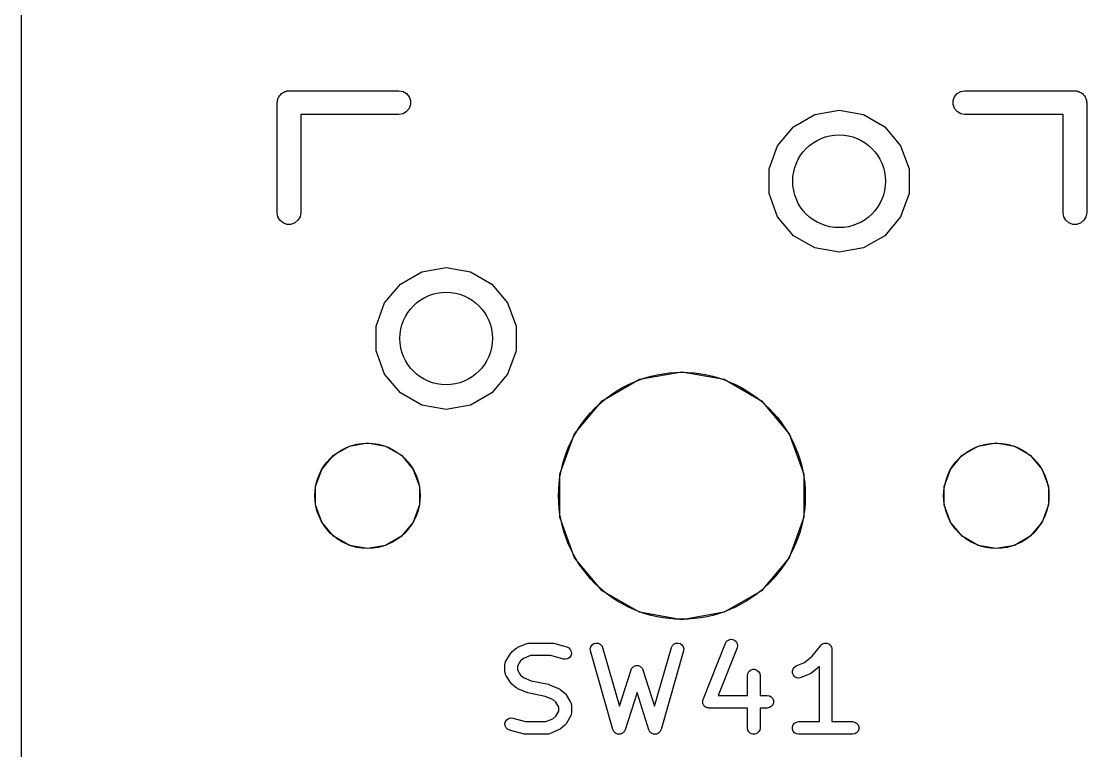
# Model space of a CAD drawing. Header units: millimetres. Extents: x 99 to 267, y 100 to 221.
# Drawn here: x 98.88 to 116.09, y 124.91 to 136.69 of the extents above; entities that cross this region are included whole.
import ezdxf

# ---------------------------------------------------------------- set-up
doc = ezdxf.new("R2010")
doc.units = ezdxf.units.MM
doc.layers.add('BLACK', color=7, linetype='Continuous')
doc.layers.add('PCB', color=4, linetype='Continuous')
doc.layers.get('0').off()

# ---------------------------------------------------------------- blocks, each defined once
blk = doc.blocks.new('PCB外形')
at = {"layer": 'BLACK'}
blk.add_line((35.075, -28.075), (35.075, -145.925), dxfattribs=at)
blk = doc.blocks.new('PCB詳細')
at = {"layer": 'BLACK'}
for p, q in [((39.2541, -110.528), (39.2668, -110.517)), ((39.2668, -110.517), (39.2775, -110.504)), ((39.2775, -110.504), (39.292, -110.496)), ((39.292, -110.496), (39.3047, -110.485)), ((39.3047, -110.485), (39.3204, -110.479)), ((39.3204, -110.479), (39.3348, -110.471)), ((39.3348, -110.471), (39.3513, -110.468)), ((39.3513, -110.468), (39.3669, -110.462)), ((39.3669, -110.462), (39.3836, -110.462)), ((39.3836, -110.462), (39.4, -110.459)), ((39.4, -110.459), (41.178, -110.459)), ((41.178, -110.459), (41.2432, -110.471)), ((41.2432, -110.471), (41.3005, -110.504)), ((41.3005, -110.504), (41.343, -110.555)), ((50.157, -110.555), (50.1995, -110.504)), ((50.1995, -110.504), (50.2568, -110.471)), ((50.2568, -110.471), (50.322, -110.459)), ((50.322, -110.459), (52.1, -110.459)), ((52.1, -110.459), (52.1164, -110.462)), ((52.1164, -110.462), (52.1331, -110.462)), ((52.1331, -110.462), (52.1487, -110.468)), ((52.1487, -110.468), (52.1652, -110.471)), ((52.1652, -110.471), (52.1796, -110.479)), ((52.1796, -110.479), (52.1952, -110.485)), ((52.1952, -110.485), (52.208, -110.496)), ((52.208, -110.496), (52.2225, -110.504)), ((52.2225, -110.504), (52.2332, -110.517)), ((52.2332, -110.517), (52.2459, -110.528)), ((39.2095, -110.65), (39.2124, -110.634)), ((39.2095, -112.428), (39.2095, -110.65)), ((39.2124, -110.617), (39.2181, -110.601)), ((39.2124, -110.634), (39.2124, -110.617)), ((39.2181, -110.601), (39.221, -110.585)), ((39.221, -110.585), (39.2293, -110.57)), ((39.2293, -110.57), (39.235, -110.555)), ((39.235, -110.555), (39.2457, -110.542)), ((39.2457, -110.542), (39.2541, -110.528)), ((41.343, -110.555), (41.3656, -110.617)), ((41.3656, -110.683), (41.343, -110.745)), ((41.3656, -110.617), (41.3656, -110.683)), ((50.1344, -110.617), (50.157, -110.555)), ((50.1344, -110.683), (50.1344, -110.617)), ((50.157, -110.745), (50.1344, -110.683)), ((52.2459, -110.528), (52.2543, -110.542)), ((52.2543, -110.542), (52.265, -110.555)), ((52.265, -110.555), (52.2707, -110.57)), ((52.2707, -110.57), (52.279, -110.585)), ((52.279, -110.585), (52.2819, -110.601)), ((52.2819, -110.601), (52.2876, -110.617)), ((52.2876, -110.617), (52.2876, -110.634)), ((52.2876, -110.634), (52.2905, -110.65)), ((52.2905, -110.65), (52.2905, -112.428)), ((41.178, -110.84), (39.5905, -110.84)), ((39.5905, -110.84), (39.5905, -112.428)), ((41.2432, -110.829), (41.178, -110.84)), ((41.3005, -110.796), (41.2432, -110.829)), ((41.343, -110.745), (41.3005, -110.796)), ((47.5525, -111.041), (47.8976, -110.842)), ((47.8976, -110.842), (48.29, -110.773)), ((48.29, -110.773), (48.6824, -110.842)), ((48.6824, -110.842), (49.0275, -111.041)), ((50.1995, -110.796), (50.157, -110.745)), ((50.2568, -110.829), (50.1995, -110.796)), ((50.322, -110.84), (50.2568, -110.829)), ((51.9095, -110.84), (50.322, -110.84)), ((51.9095, -112.428), (51.9095, -110.84)), ((47.2964, -111.346), (47.5525, -111.041)), ((49.0275, -111.041), (49.2836, -111.346)), ((47.1601, -111.721), (47.2964, -111.346)), ((49.2836, -111.346), (49.4199, -111.721)), ((47.1601, -112.119), (47.1601, -111.721)), ((49.4199, -111.721), (49.4199, -112.119)), ((47.2964, -112.494), (47.1601, -112.119)), ((49.4199, -112.119), (49.2836, -112.494)), ((39.221, -112.493), (39.2095, -112.428)), ((39.2541, -112.55), (39.221, -112.493)), ((39.3047, -112.593), (39.2541, -112.55)), ((39.5459, -112.55), (39.4952, -112.593)), ((39.579, -112.493), (39.5459, -112.55)), ((39.5905, -112.428), (39.579, -112.493)), ((47.5525, -112.799), (47.2964, -112.494)), ((49.2836, -112.494), (49.0275, -112.799)), ((51.921, -112.493), (51.9095, -112.428)), ((51.9541, -112.55), (51.921, -112.493)), ((52.0047, -112.593), (51.9541, -112.55)), ((52.2459, -112.55), (52.1952, -112.593)), ((52.279, -112.493), (52.2459, -112.55)), ((52.2905, -112.428), (52.279, -112.493)), ((39.3669, -112.616), (39.3047, -112.593)), ((39.4331, -112.616), (39.3669, -112.616)), ((39.4952, -112.593), (39.4331, -112.616)), ((52.0669, -112.616), (52.0047, -112.593)), ((52.1331, -112.616), (52.0669, -112.616)), ((52.1952, -112.593), (52.1331, -112.616)), ((47.8976, -112.998), (47.5525, -112.799)), ((49.0275, -112.799), (48.6824, -112.998)), ((48.29, -113.067), (47.8976, -112.998)), ((48.6824, -112.998), (48.29, -113.067)), ((41.2025, -113.581), (41.5476, -113.382)), ((41.5476, -113.382), (41.94, -113.313)), ((41.94, -113.313), (42.3324, -113.382)), ((42.3324, -113.382), (42.6775, -113.581)), ((40.9464, -113.886), (41.2025, -113.581)), ((42.6775, -113.581), (42.9336, -113.886)), ((40.8101, -114.261), (40.9464, -113.886)), ((42.9336, -113.886), (43.0699, -114.261)), ((40.8101, -114.659), (40.8101, -114.261)), ((43.0699, -114.261), (43.0699, -114.659)), ((40.9464, -115.034), (40.8101, -114.659)), ((43.0699, -114.659), (42.9336, -115.034)), ((45.0654, -115.119), (45.75, -114.998)), ((45.75, -114.998), (46.4346, -115.119)), ((41.2025, -115.339), (40.9464, -115.034)), ((42.9336, -115.034), (42.6775, -115.339)), ((44.4634, -115.467), (45.0654, -115.119)), ((46.4346, -115.119), (47.0365, -115.467)), ((41.5476, -115.538), (41.2025, -115.339)), ((42.6775, -115.339), (42.3324, -115.538)), ((44.0166, -115.999), (44.4634, -115.467)), ((47.0365, -115.467), (47.4834, -115.999)), ((41.94, -115.607), (41.5476, -115.538)), ((42.3324, -115.538), (41.94, -115.607)), ((43.7789, -116.652), (44.0166, -115.999)), ((47.4834, -115.999), (47.7211, -116.652)), ((40.121, -116.346), (40.3779, -116.197)), ((40.3779, -116.197), (40.67, -116.146)), ((40.67, -116.146), (40.9621, -116.197)), ((40.9621, -116.197), (41.219, -116.346)), ((50.281, -116.346), (50.5379, -116.197)), ((50.5379, -116.197), (50.83, -116.146)), ((50.83, -116.146), (51.1221, -116.197)), ((51.1221, -116.197), (51.379, -116.346)), ((39.9303, -116.573), (40.121, -116.346)), ((41.219, -116.346), (41.4097, -116.573)), ((50.0903, -116.573), (50.281, -116.346)), ((51.379, -116.346), (51.5697, -116.573)), ((39.8288, -116.852), (39.9303, -116.573)), ((41.4097, -116.573), (41.5112, -116.852)), ((43.7789, -117.348), (43.7789, -116.652)), ((47.7211, -116.652), (47.7211, -117.348)), ((49.9888, -116.852), (50.0903, -116.573)), ((51.5697, -116.573), (51.6712, -116.852)), ((39.8288, -117.148), (39.8288, -116.852)), ((41.5112, -116.852), (41.5112, -117.148)), ((49.9888, -117.148), (49.9888, -116.852)), ((51.6712, -116.852), (51.6712, -117.148)), ((39.9303, -117.427), (39.8288, -117.148)), ((41.5112, -117.148), (41.4097, -117.427)), ((50.0903, -117.427), (49.9888, -117.148)), ((51.6712, -117.148), (51.5697, -117.427)), ((44.0166, -118.001), (43.7789, -117.348)), ((47.7211, -117.348), (47.4834, -118.001)), ((40.121, -117.654), (39.9303, -117.427)), ((41.4097, -117.427), (41.219, -117.654)), ((50.281, -117.654), (50.0903, -117.427)), ((51.5697, -117.427), (51.379, -117.654)), ((40.3779, -117.803), (40.121, -117.654)), ((41.219, -117.654), (40.9621, -117.803)), ((50.5379, -117.803), (50.281, -117.654)), ((51.379, -117.654), (51.1221, -117.803)), ((40.67, -117.854), (40.3779, -117.803)), ((40.9621, -117.803), (40.67, -117.854)), ((50.83, -117.854), (50.5379, -117.803)), ((51.1221, -117.803), (50.83, -117.854)), ((44.4634, -118.533), (44.0166, -118.001)), ((47.4834, -118.001), (47.0365, -118.533)), ((45.0654, -118.881), (44.4634, -118.533)), ((47.0365, -118.533), (46.4346, -118.881)), ((45.75, -119.002), (45.0654, -118.881)), ((46.4346, -118.881), (45.75, -119.002)), ((42.9998, -119.522), (43.0724, -119.462)), ((43.0724, -119.462), (43.0856, -119.454)), ((43.0856, -119.454), (43.0984, -119.446)), ((43.0984, -119.446), (43.2435, -119.386)), ((43.2435, -119.386), (43.2458, -119.385)), ((43.2458, -119.385), (43.2478, -119.384)), ((43.2478, -119.384), (43.2629, -119.381)), ((43.2629, -119.381), (43.2779, -119.378)), ((43.2779, -119.378), (43.2803, -119.378)), ((43.2803, -119.378), (43.2826, -119.378)), ((43.2826, -119.378), (43.6454, -119.378)), ((43.6454, -119.378), (43.659, -119.38)), ((43.659, -119.38), (43.6726, -119.382)), ((43.6726, -119.382), (43.8903, -119.442)), ((43.8903, -119.442), (43.9222, -119.457)), ((43.9222, -119.457), (43.9469, -119.482)), ((44.2698, -119.472), (44.2784, -119.438)), ((44.2735, -119.507), (44.2698, -119.472)), ((44.2784, -119.438), (44.2981, -119.409)), ((44.2981, -119.409), (44.3267, -119.388)), ((44.3267, -119.388), (44.3606, -119.378)), ((44.3606, -119.378), (44.3958, -119.381)), ((44.3958, -119.381), (44.428, -119.395)), ((44.428, -119.395), (44.4534, -119.42)), ((44.4534, -119.42), (44.4688, -119.452)), ((44.4688, -119.452), (44.7395, -120.399)), ((45.3091, -120.399), (45.5797, -119.452)), ((45.5797, -119.452), (45.5952, -119.42)), ((45.5952, -119.42), (45.6205, -119.395)), ((45.6205, -119.395), (45.6528, -119.381)), ((45.6528, -119.381), (45.688, -119.378)), ((45.688, -119.378), (45.7219, -119.388)), ((45.7219, -119.388), (45.7504, -119.409)), ((45.7504, -119.409), (45.7702, -119.438)), ((45.7702, -119.438), (45.7788, -119.472)), ((45.7788, -119.472), (45.7751, -119.507)), ((46.0911, -120.288), (46.454, -119.381)), ((46.6426, -119.457), (46.3355, -120.225)), ((46.454, -119.381), (46.4725, -119.351)), ((46.4725, -119.351), (46.5003, -119.33)), ((46.5003, -119.33), (46.5338, -119.318)), ((46.5338, -119.318), (46.5691, -119.32)), ((46.5691, -119.32), (46.6018, -119.333)), ((46.6018, -119.333), (46.6281, -119.356)), ((46.6281, -119.356), (46.6448, -119.387)), ((46.6498, -119.422), (46.6426, -119.457)), ((46.6448, -119.387), (46.6498, -119.422)), ((47.8542, -119.589), (47.993, -119.416)), ((47.993, -119.416), (47.9939, -119.415)), ((47.9939, -119.415), (47.9945, -119.414)), ((47.9945, -119.414), (48.0071, -119.404)), ((48.0071, -119.404), (48.0194, -119.393)), ((48.0194, -119.393), (48.0206, -119.392)), ((48.0206, -119.392), (48.0215, -119.392)), ((48.0215, -119.392), (48.0369, -119.386)), ((48.0369, -119.386), (48.0523, -119.38)), ((48.0523, -119.38), (48.0535, -119.38)), ((48.0535, -119.38), (48.0546, -119.379)), ((48.0546, -119.379), (48.0711, -119.379)), ((48.0711, -119.379), (48.0876, -119.379)), ((48.0876, -119.379), (48.0887, -119.379)), ((48.0887, -119.379), (48.0899, -119.379)), ((48.0899, -119.379), (48.1054, -119.385)), ((48.1054, -119.385), (48.121, -119.39)), ((48.121, -119.39), (48.122, -119.391)), ((48.122, -119.391), (48.1231, -119.392)), ((48.1231, -119.392), (48.1357, -119.402)), ((48.1357, -119.402), (48.1486, -119.412)), ((48.1486, -119.412), (48.1492, -119.413)), ((48.1492, -119.413), (48.1501, -119.414)), ((48.1501, -119.414), (48.1583, -119.428)), ((48.1583, -119.428), (48.1669, -119.443)), ((48.1669, -119.443), (48.1672, -119.444)), ((48.1672, -119.444), (48.1678, -119.445)), ((48.1678, -119.445), (48.1706, -119.461)), ((48.1706, -119.461), (48.1739, -119.477)), ((42.9052, -119.669), (42.9777, -119.548)), ((42.9777, -119.548), (42.9888, -119.535)), ((42.9888, -119.535), (42.9998, -119.522)), ((43.1907, -119.628), (43.1431, -119.668)), ((43.3029, -119.581), (43.1907, -119.628)), ((43.6316, -119.581), (43.3029, -119.581)), ((43.8359, -119.638), (43.6316, -119.581)), ((43.8711, -119.641), (43.8359, -119.638)), ((43.9052, -119.632), (43.8711, -119.641)), ((43.9343, -119.612), (43.9052, -119.632)), ((43.9548, -119.584), (43.9343, -119.612)), ((43.9469, -119.482), (43.9615, -119.515)), ((43.9643, -119.55), (43.9548, -119.584)), ((43.9615, -119.515), (43.9643, -119.55)), ((44.6363, -120.777), (44.2735, -119.507)), ((45.7751, -119.507), (45.4123, -120.777)), ((47.7288, -119.694), (47.8542, -119.589)), ((48.1739, -119.477), (48.1737, -119.478)), ((48.1737, -119.478), (48.1739, -119.48)), ((48.1739, -119.48), (48.1739, -120.648)), ((42.8907, -119.721), (42.8924, -119.712)), ((42.8907, -119.842), (42.8907, -119.721)), ((42.8924, -119.712), (42.8925, -119.702)), ((42.8925, -119.702), (42.8954, -119.695)), ((42.8954, -119.695), (42.8968, -119.687)), ((42.8968, -119.687), (42.9017, -119.678)), ((42.9017, -119.678), (42.9052, -119.669)), ((43.1431, -119.668), (43.0939, -119.75)), ((43.0939, -119.75), (43.0939, -119.814)), ((43.0939, -119.814), (43.1431, -119.896)), ((44.7395, -120.399), (44.9275, -119.811)), ((44.9275, -119.811), (44.9294, -119.808)), ((44.9294, -119.808), (44.9303, -119.804)), ((44.9303, -119.804), (44.9376, -119.792)), ((44.9376, -119.792), (44.9439, -119.78)), ((44.9439, -119.78), (44.9469, -119.777)), ((44.9469, -119.777), (44.9491, -119.774)), ((44.9491, -119.774), (44.9599, -119.766)), ((44.9599, -119.766), (44.9701, -119.756)), ((44.9701, -119.756), (44.9738, -119.755)), ((44.9738, -119.755), (44.977, -119.752)), ((44.977, -119.752), (44.99, -119.748)), ((44.99, -119.748), (45.0027, -119.743)), ((45.0027, -119.743), (45.0068, -119.743)), ((45.0068, -119.743), (45.0106, -119.742)), ((45.0106, -119.742), (45.0243, -119.742)), ((45.0243, -119.742), (45.038, -119.742)), ((45.038, -119.742), (45.0418, -119.743)), ((45.0418, -119.743), (45.0459, -119.743)), ((45.0459, -119.743), (45.0585, -119.748)), ((45.0585, -119.748), (45.0716, -119.752)), ((45.0716, -119.752), (45.0748, -119.755)), ((45.0748, -119.755), (45.0785, -119.756)), ((45.0785, -119.756), (45.0887, -119.766)), ((45.0887, -119.766), (45.0995, -119.774)), ((45.0995, -119.774), (45.1016, -119.777)), ((45.1016, -119.777), (45.1046, -119.78)), ((45.1046, -119.78), (45.111, -119.792)), ((45.111, -119.792), (45.1183, -119.804)), ((45.1183, -119.804), (45.1192, -119.808)), ((45.1192, -119.808), (45.1211, -119.811)), ((45.1211, -119.811), (45.3091, -120.399)), ((46.8333, -119.838), (46.8603, -119.815)), ((46.8603, -119.815), (46.8935, -119.803)), ((46.8935, -119.803), (46.9288, -119.803)), ((46.9288, -119.803), (46.9619, -119.815)), ((46.9619, -119.815), (46.989, -119.838)), ((47.5361, -119.829), (47.5466, -119.796)), ((47.5466, -119.796), (47.5681, -119.768)), ((47.5681, -119.768), (47.5978, -119.749)), ((47.5978, -119.749), (47.7288, -119.694)), ((47.9707, -119.757), (47.847, -119.86)), ((47.9707, -120.648), (47.9707, -119.757)), ((42.8924, -119.852), (42.8907, -119.842)), ((42.8925, -119.862), (42.8924, -119.852)), ((42.8954, -119.869), (42.8925, -119.862)), ((42.8968, -119.877), (42.8954, -119.869)), ((42.9017, -119.886), (42.8968, -119.877)), ((42.9052, -119.895), (42.9017, -119.886)), ((42.9777, -120.016), (42.9052, -119.895)), ((43.1431, -119.896), (43.1907, -119.936)), ((43.1907, -119.936), (43.3127, -119.987)), ((43.3127, -119.987), (43.5936, -120.045)), ((46.8095, -119.903), (46.8157, -119.868)), ((46.8095, -120.225), (46.8095, -119.903)), ((46.8157, -119.868), (46.8333, -119.838)), ((46.989, -119.838), (47.0066, -119.868)), ((47.0066, -119.868), (47.0127, -119.903)), ((47.0127, -119.903), (47.0127, -120.225)), ((47.5377, -119.865), (47.5361, -119.829)), ((47.5513, -119.897), (47.5377, -119.865)), ((47.5752, -119.923), (47.5513, -119.897)), ((47.6065, -119.939), (47.5752, -119.923)), ((47.6415, -119.944), (47.6065, -119.939)), ((47.6759, -119.936), (47.6415, -119.944)), ((47.8211, -119.876), (47.6759, -119.936)), ((47.8339, -119.868), (47.8211, -119.876)), ((47.847, -119.86), (47.8339, -119.868)), ((42.9889, -120.028), (42.9777, -120.016)), ((42.9998, -120.041), (42.9889, -120.028)), ((43.0724, -120.102), (42.9998, -120.041)), ((43.0856, -120.109), (43.0724, -120.102)), ((43.0984, -120.118), (43.0856, -120.109)), ((43.2435, -120.178), (43.0984, -120.118)), ((43.5936, -120.045), (43.6025, -120.049)), ((43.6025, -120.049), (43.6119, -120.051)), ((43.6119, -120.051), (43.7571, -120.111)), ((43.7571, -120.111), (43.7699, -120.12)), ((43.7699, -120.12), (43.783, -120.127)), ((43.783, -120.127), (43.8556, -120.188)), ((43.2529, -120.18), (43.2435, -120.178)), ((43.2618, -120.184), (43.2529, -120.18)), ((43.5427, -120.242), (43.2618, -120.184)), ((43.6648, -120.293), (43.5427, -120.242)), ((43.7123, -120.333), (43.6648, -120.293)), ((43.7615, -120.415), (43.7123, -120.333)), ((43.8556, -120.188), (43.8666, -120.201)), ((43.8666, -120.201), (43.8777, -120.213)), ((43.8777, -120.213), (43.9503, -120.334)), ((43.9503, -120.334), (43.9537, -120.343)), ((45.0243, -120.176), (44.8308, -120.78)), ((45.2178, -120.78), (45.0243, -120.176)), ((46.0839, -120.323), (46.0854, -120.316)), ((46.0854, -120.333), (46.0839, -120.323)), ((46.0854, -120.309), (46.089, -120.299)), ((46.0854, -120.316), (46.0854, -120.309)), ((46.0854, -120.344), (46.0854, -120.333)), ((46.089, -120.299), (46.0911, -120.288)), ((46.3355, -120.225), (46.8095, -120.225)), ((47.0127, -120.225), (47.1289, -120.225)), ((47.1289, -120.225), (47.1636, -120.231)), ((47.1636, -120.231), (47.1942, -120.248)), ((47.1942, -120.248), (47.2168, -120.275)), ((47.2168, -120.275), (47.2289, -120.309)), ((47.2289, -120.309), (47.2289, -120.344)), ((43.7123, -120.562), (43.7615, -120.479)), ((43.7615, -120.479), (43.7615, -120.415)), ((43.9537, -120.343), (43.9586, -120.352)), ((43.9586, -120.352), (43.96, -120.36)), ((43.96, -120.36), (43.9629, -120.367)), ((43.9629, -120.367), (43.9631, -120.377)), ((43.9631, -120.377), (43.9647, -120.387)), ((43.9647, -120.508), (43.9631, -120.517)), ((43.9647, -120.387), (43.9647, -120.508)), ((46.0879, -120.351), (46.0854, -120.344)), ((46.0889, -120.358), (46.0879, -120.351)), ((46.0939, -120.367), (46.0889, -120.358)), ((46.0974, -120.377), (46.0939, -120.367)), ((46.1021, -120.383), (46.0974, -120.377)), ((46.1056, -120.389), (46.1021, -120.383)), ((46.1134, -120.396), (46.1056, -120.389)), ((46.1201, -120.404), (46.1134, -120.396)), ((46.1264, -120.408), (46.1201, -120.404)), ((46.1319, -120.413), (46.1264, -120.408)), ((46.1416, -120.416), (46.1319, -120.413)), ((46.1507, -120.422), (46.1416, -120.416)), ((46.1579, -120.423), (46.1507, -120.422)), ((46.1646, -120.426), (46.1579, -120.423)), ((46.1751, -120.426), (46.1646, -120.426)), ((46.1854, -120.428), (46.1751, -120.426)), ((46.8095, -120.428), (46.1854, -120.428)), ((46.8095, -120.75), (46.8095, -120.428)), ((47.1289, -120.428), (47.0127, -120.428)), ((47.0127, -120.428), (47.0127, -120.75)), ((47.1636, -120.422), (47.1289, -120.428)), ((47.1942, -120.404), (47.1636, -120.422)), ((47.2168, -120.377), (47.1942, -120.404)), ((47.2289, -120.344), (47.2168, -120.377)), ((42.8912, -120.679), (42.9006, -120.645)), ((42.8939, -120.714), (42.8912, -120.679)), ((42.9006, -120.645), (42.9211, -120.617)), ((42.9211, -120.617), (42.9502, -120.597)), ((42.9502, -120.597), (42.9844, -120.588)), ((42.9844, -120.588), (43.0195, -120.591)), ((43.0195, -120.591), (43.2238, -120.648)), ((43.2238, -120.648), (43.5525, -120.648)), ((43.5525, -120.648), (43.6648, -120.601)), ((43.6648, -120.601), (43.7123, -120.562)), ((43.9503, -120.56), (43.8777, -120.681)), ((43.9537, -120.551), (43.9503, -120.56)), ((43.9586, -120.542), (43.9537, -120.551)), ((43.96, -120.534), (43.9586, -120.542)), ((43.9629, -120.527), (43.96, -120.534)), ((43.9631, -120.517), (43.9629, -120.527)), ((47.5489, -120.699), (47.5716, -120.672)), ((47.5716, -120.672), (47.6021, -120.654)), ((47.6021, -120.654), (47.6369, -120.648)), ((47.6369, -120.648), (47.9707, -120.648)), ((48.1739, -120.648), (48.5077, -120.648)), ((48.5077, -120.648), (48.5425, -120.654)), ((48.5425, -120.654), (48.573, -120.672)), ((48.573, -120.672), (48.5957, -120.699)), ((42.9085, -120.747), (42.8939, -120.714)), ((42.9333, -120.772), (42.9085, -120.747)), ((42.9651, -120.787), (42.9333, -120.772)), ((43.1828, -120.847), (42.9651, -120.787)), ((43.1965, -120.849), (43.1828, -120.847)), ((43.21, -120.851), (43.1965, -120.849)), ((43.5729, -120.851), (43.21, -120.851)), ((43.5752, -120.851), (43.5729, -120.851)), ((43.5775, -120.851), (43.5752, -120.851)), ((43.5925, -120.848), (43.5775, -120.851)), ((43.6076, -120.845), (43.5925, -120.848)), ((43.6096, -120.844), (43.6076, -120.845)), ((43.6119, -120.843), (43.6096, -120.844)), ((43.7571, -120.783), (43.6119, -120.843)), ((43.7699, -120.775), (43.7571, -120.783)), ((43.783, -120.767), (43.7699, -120.775)), ((43.8556, -120.707), (43.783, -120.767)), ((43.8666, -120.694), (43.8556, -120.707)), ((43.8777, -120.681), (43.8666, -120.694)), ((44.6388, -120.783), (44.6363, -120.777)), ((44.64, -120.788), (44.6388, -120.783)), ((44.6464, -120.798), (44.64, -120.788)), ((44.6517, -120.809), (44.6464, -120.798)), ((44.6558, -120.813), (44.6517, -120.809)), ((44.6588, -120.818), (44.6558, -120.813)), ((44.6684, -120.825), (44.6588, -120.818)), ((44.6771, -120.834), (44.6684, -120.825)), ((44.6822, -120.836), (44.6771, -120.834)), ((44.6867, -120.839), (44.6822, -120.836)), ((44.6983, -120.843), (44.6867, -120.839)), ((44.7093, -120.848), (44.6983, -120.843)), ((44.7149, -120.848), (44.7093, -120.848)), ((44.7203, -120.85), (44.7149, -120.848)), ((44.7324, -120.85), (44.7203, -120.85)), ((44.7445, -120.851), (44.7324, -120.85)), ((44.7499, -120.849), (44.7445, -120.851)), ((44.7556, -120.849), (44.7499, -120.849)), ((44.7668, -120.844), (44.7556, -120.849)), ((44.7785, -120.841), (44.7668, -120.844)), ((44.783, -120.838), (44.7785, -120.841)), ((44.7882, -120.835), (44.783, -120.838)), ((44.7972, -120.827), (44.7882, -120.835)), ((44.807, -120.82), (44.7972, -120.827)), ((44.8102, -120.816), (44.807, -120.82)), ((44.8143, -120.812), (44.8102, -120.816)), ((44.82, -120.801), (44.8143, -120.812)), ((44.8268, -120.791), (44.82, -120.801)), ((44.8281, -120.785), (44.8268, -120.791)), ((44.8308, -120.78), (44.8281, -120.785)), ((45.2204, -120.785), (45.2178, -120.78)), ((45.2218, -120.791), (45.2204, -120.785)), ((45.2286, -120.801), (45.2218, -120.791)), ((45.2342, -120.812), (45.2286, -120.801)), ((45.2384, -120.816), (45.2342, -120.812)), ((45.2416, -120.82), (45.2384, -120.816)), ((45.2514, -120.827), (45.2416, -120.82)), ((45.2603, -120.835), (45.2514, -120.827)), ((45.2656, -120.838), (45.2603, -120.835)), ((45.2701, -120.841), (45.2656, -120.838)), ((45.2818, -120.844), (45.2701, -120.841)), ((45.293, -120.849), (45.2818, -120.844)), ((45.2986, -120.849), (45.293, -120.849)), ((45.304, -120.851), (45.2986, -120.849)), ((45.3161, -120.85), (45.304, -120.851)), ((45.3283, -120.85), (45.3161, -120.85)), ((45.3336, -120.848), (45.3283, -120.85)), ((45.3392, -120.848), (45.3336, -120.848)), ((45.3503, -120.843), (45.3392, -120.848)), ((45.3619, -120.839), (45.3503, -120.843)), ((45.3663, -120.836), (45.3619, -120.839)), ((45.3715, -120.834), (45.3663, -120.836)), ((45.3802, -120.825), (45.3715, -120.834)), ((45.3898, -120.818), (45.3802, -120.825)), ((45.3928, -120.813), (45.3898, -120.818)), ((45.3968, -120.809), (45.3928, -120.813)), ((45.4021, -120.798), (45.3968, -120.809)), ((45.4086, -120.788), (45.4021, -120.798)), ((45.4098, -120.783), (45.4086, -120.788)), ((45.4123, -120.777), (45.4098, -120.783)), ((46.8157, -120.784), (46.8095, -120.75)), ((46.8333, -120.815), (46.8157, -120.784)), ((46.8603, -120.838), (46.8333, -120.815)), ((46.8935, -120.85), (46.8603, -120.838)), ((46.9288, -120.85), (46.8935, -120.85)), ((46.9619, -120.838), (46.9288, -120.85)), ((46.989, -120.815), (46.9619, -120.838)), ((47.0066, -120.784), (46.989, -120.815)), ((47.0127, -120.75), (47.0066, -120.784)), ((47.5368, -120.732), (47.5489, -120.699)), ((47.5368, -120.767), (47.5368, -120.732)), ((47.5489, -120.8), (47.5368, -120.767)), ((47.5716, -120.827), (47.5489, -120.8)), ((47.6021, -120.845), (47.5716, -120.827)), ((47.6369, -120.851), (47.6021, -120.845)), ((48.5077, -120.851), (47.6369, -120.851)), ((48.5425, -120.845), (48.5077, -120.851)), ((48.573, -120.827), (48.5425, -120.845)), ((48.5957, -120.8), (48.573, -120.827)), ((48.5957, -120.699), (48.6078, -120.732)), ((48.6078, -120.767), (48.5957, -120.8)), ((48.6078, -120.732), (48.6078, -120.767))]:
    blk.add_line(p, q, dxfattribs=at)
for centre, radius in [((48.29, -111.92), 0.7493), ((41.94, -114.46), 0.7493), ((45.75, -117), 1.9939), ((40.67, -117), 0.8509), ((50.83, -117), 0.8509)]:
    blk.add_circle(centre, radius, dxfattribs=at)
at = {"linetype": 'ByBlock'}
blk.add_blockref('PCB外形', (0, 0), dxfattribs=at)

msp = doc.modelspace()

# ---------------------------------------------------------------- block references
at = {"layer": 'PCB'}
msp.add_blockref('PCB詳細', (63.803, 246.025), dxfattribs=at)

doc.saveas('drawing.dxf')
